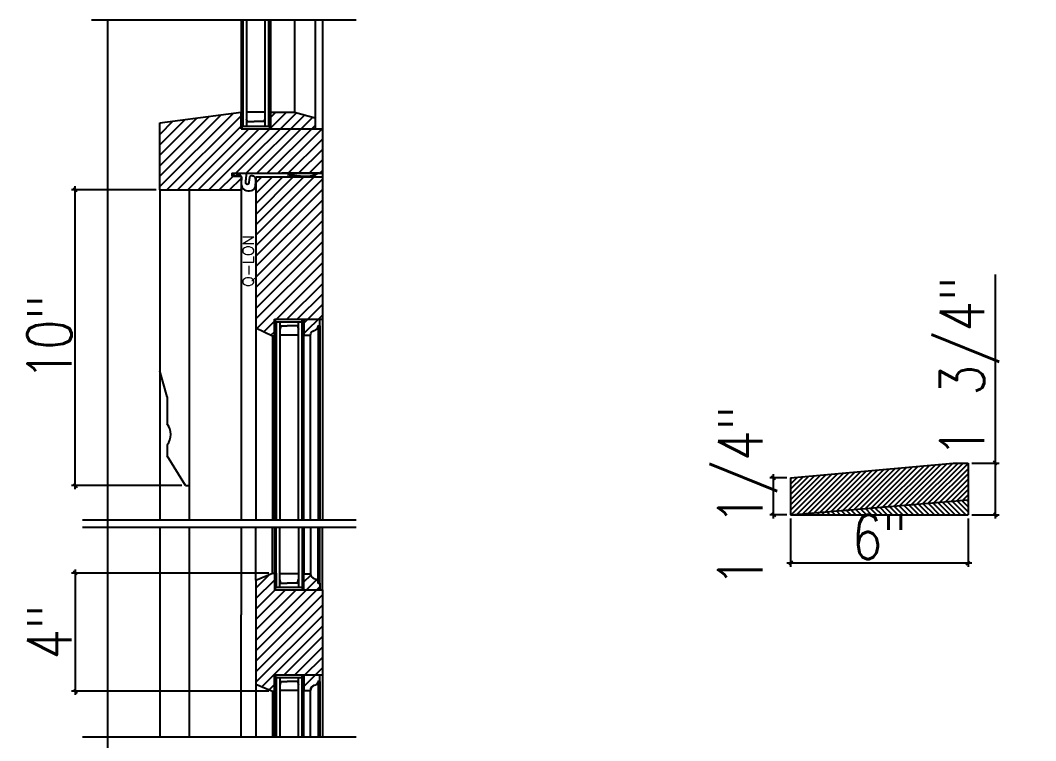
# Model space of a CAD drawing. Header units: inches. Extents: x 1985 to 11287, y 379 to 4336.
# Drawn here: x 7137.32 to 7171.65, y 3317.6 to 3341.97 of the extents above; entities that cross this region are included whole.
import ezdxf

# ---------------------------------------------------------------- set-up
doc = ezdxf.new("R2010")
doc.units = ezdxf.units.IN
doc.header["$MEASUREMENT"] = 0
doc.layers.get('0').update_dxf_attribs({"linetype": 'CONTINUOUS'})
doc.layers.get('Defpoints').update_dxf_attribs({"linetype": 'CONTINUOUS'})
for name, color, linetype in [('COTE1-1 99', 7, 'CONTINUOUS'), ('detail', 30, 'CONTINUOUS'), ('elevation', 7, 'CONTINUOUS'), ('glass-', 6, 'CONTINUOUS'), ('glazing tape', 7, 'CONTINUOUS'), ('hatch 99', 1, 'CONTINUOUS'), ('hatch-', 1, 'CONTINUOUS'), ('weatherstripping', 5, 'CONTINUOUS'), ('wood detail', 7, 'CONTINUOUS'), ('wood detail 99', 7, 'CONTINUOUS')]:
    doc.layers.add(name, color=color, linetype=linetype)
doc.styles.get("Standard").update_dxf_attribs({"font": 'txt.shx', "width": 0.8})
doc.dimstyles.new('Elevation', dxfattribs={"dimscale": 2, "dimtxt": 0.75, "dimasz": 0.0625, "dimexe": 0.0625, "dimexo": 0.0625, "dimgap": 0.0625, "dimtad": 1, "dimdec": 5, "dimzin": 0, "dimdsep": 46, "dimlunit": 5, "dimtxsty": 'Standard', "dimblk1": 'OBLIQUE', "dimblk2": 'OBLIQUE', "dimsah": 1, "dimcen": 2, "dimdle": 0.0625, "dimclrd": 1, "dimclre": 1, "dimadec": 1, "dimazin": 0, "dimtfac": 0.375, "dimtdec": 5, "dimtmove": 0, "dimatfit": 3, "dimldrblk": 'OBLIQUE', "dimfxl": 1, "dimfrac": 2, "dimtolj": 1, "dimtzin": 0, "dimarcsym": 0})

# ---------------------------------------------------------------- blocks, each defined once
blk = doc.blocks.new('_OBLIQUE')
at = {"color": 0, "linetype": 'ByBlock'}
blk.add_line((-0.5, -0.5), (0.5, 0.5), dxfattribs=at)
blk = doc.blocks.new('*D1065')
at = {"layer": 'COTE1-1 99', "color": 1, "lineweight": -2}
for p, q in [((7139.179, 3326.11), (7139.179, 3336.36)), ((7141.909, 3336.235), (7139.054, 3336.235)), ((7142.784, 3326.235), (7139.054, 3326.235))]:
    blk.add_line(p, q, dxfattribs=at)
at = {"layer": 'Defpoints', "color": 0}
for p in [(7139.179, 3336.235), (7142.034, 3336.235), (7142.909, 3326.235)]:
    blk.add_point(p, dxfattribs=at)
at = {"layer": 'COTE1-1 99', "color": 1, "lineweight": -2, "xscale": 0.125, "yscale": 0.125, "zscale": 0.125}
for p, rotation in [((7139.179, 3336.235), 90), ((7139.179, 3326.235), 270)]:
    blk.add_blockref('_OBLIQUE', p, dxfattribs=dict(at, rotation=rotation))
at = {"layer": 'COTE1-1 99', "color": 0, "insert": (7138.304, 3331.235), "char_height": 1.5, "attachment_point": 5, "rotation": 90}
blk.add_mtext('\\A1;10"', dxfattribs=at)
blk = doc.blocks.new('*D1068')
at = {"layer": 'COTE1-1 99', "color": 1, "lineweight": -2}
for p, q in [((7145.722, 3323.272), (7139.054, 3323.272)), ((7139.179, 3323.397), (7139.179, 3319.147)), ((7145.722, 3319.272), (7139.054, 3319.272))]:
    blk.add_line(p, q, dxfattribs=at)
at = {"layer": 'Defpoints', "color": 0}
for p in [(7145.847, 3323.272), (7139.179, 3319.272), (7145.847, 3319.272)]:
    blk.add_point(p, dxfattribs=at)
at = {"layer": 'COTE1-1 99', "color": 1, "lineweight": -2, "xscale": 0.125, "yscale": 0.125, "zscale": 0.125}
for p, rotation in [((7139.179, 3323.272), 90), ((7139.179, 3319.272), 270)]:
    blk.add_blockref('_OBLIQUE', p, dxfattribs=dict(at, rotation=rotation))
at = {"layer": 'COTE1-1 99', "color": 0, "insert": (7138.304, 3321.272), "char_height": 1.5, "attachment_point": 5, "rotation": 90}
blk.add_mtext('\\A1;4"', dxfattribs=at)
blk = doc.blocks.new('*D1071')
at = {"layer": 'COTE1-1 99', "color": 1, "lineweight": -2}
for p, q in [((7163.366, 3325.118), (7163.366, 3323.488)), ((7169.366, 3325.118), (7169.366, 3323.488)), ((7163.241, 3323.613), (7169.491, 3323.613))]:
    blk.add_line(p, q, dxfattribs=at)
at = {"layer": 'Defpoints', "color": 0}
for p in [(7163.366, 3325.243), (7169.366, 3325.243), (7169.366, 3323.613)]:
    blk.add_point(p, dxfattribs=at)
at = {"layer": 'COTE1-1 99', "color": 1, "lineweight": -2, "xscale": 0.125, "yscale": 0.125, "zscale": 0.125, "rotation": 180}
blk.add_blockref('_OBLIQUE', (7163.366, 3323.613), dxfattribs=at)
at = {"layer": 'COTE1-1 99', "color": 1, "lineweight": -2, "xscale": 0.125, "yscale": 0.125, "zscale": 0.125}
blk.add_blockref('_OBLIQUE', (7169.366, 3323.613), dxfattribs=at)
at = {"layer": 'COTE1-1 99', "color": 0, "insert": (7166.366, 3324.488), "char_height": 1.5, "attachment_point": 5}
blk.add_mtext('\\A1;6"', dxfattribs=at)
blk = doc.blocks.new('*D1072')
at = {"layer": 'COTE1-1 99', "color": 1, "lineweight": -2}
for p, q in [((7170.289, 3326.993), (7170.289, 3333.368)), ((7169.491, 3326.993), (7170.414, 3326.993)), ((7170.289, 3325.118), (7170.289, 3326.993)), ((7169.491, 3325.243), (7170.414, 3325.243))]:
    blk.add_line(p, q, dxfattribs=at)
at = {"layer": 'Defpoints', "color": 0}
for p in [(7169.366, 3326.993), (7170.289, 3326.993), (7169.366, 3325.243)]:
    blk.add_point(p, dxfattribs=at)
at = {"layer": 'COTE1-1 99', "color": 1, "lineweight": -2, "xscale": 0.125, "yscale": 0.125, "zscale": 0.125}
for p, rotation in [((7170.289, 3326.993), 90), ((7170.289, 3325.243), 270)]:
    blk.add_blockref('_OBLIQUE', p, dxfattribs=dict(at, rotation=rotation))
at = {"layer": 'COTE1-1 99', "color": 0, "insert": (7169.414, 3330.243), "char_height": 1.5, "attachment_point": 5, "rotation": 90}
blk.add_mtext('\\A1;1 3/4"', dxfattribs=at)
blk = doc.blocks.new('*D1073')
at = {"layer": 'COTE1-1 99', "color": 1, "lineweight": -2}
for p, q in [((7163.241, 3326.493), (7162.661, 3326.493)), ((7162.786, 3325.118), (7162.786, 3326.618)), ((7163.241, 3325.243), (7162.661, 3325.243))]:
    blk.add_line(p, q, dxfattribs=at)
at = {"layer": 'Defpoints', "color": 0}
for p in [(7162.786, 3326.493), (7163.366, 3326.493), (7163.366, 3325.243)]:
    blk.add_point(p, dxfattribs=at)
at = {"layer": 'COTE1-1 99', "color": 1, "lineweight": -2, "xscale": 0.125, "yscale": 0.125, "zscale": 0.125}
for p, rotation in [((7162.786, 3326.493), 90), ((7162.786, 3325.243), 270)]:
    blk.add_blockref('_OBLIQUE', p, dxfattribs=dict(at, rotation=rotation))
at = {"layer": 'COTE1-1 99', "color": 0, "insert": (7161.911, 3325.868), "char_height": 1.5, "attachment_point": 5, "rotation": 90}
blk.add_mtext('\\A1;1 1/4"', dxfattribs=at)

msp = doc.modelspace()

# ---------------------------------------------------------------- hatches: boundary and pattern name
at = {"layer": 'glazing tape'}
h = msp.add_hatch(color=7, dxfattribs=at)
h.paths.add_polyline_path([(7145.784437, 3338.823412), (7145.784437, 3338.860304), (7145.721937, 3338.860304), (7145.721937, 3338.360304), (7145.784437, 3338.360304)])
h.paths.add_polyline_path([(7144.846937, 3338.860304), (7144.784437, 3338.860304), (7144.784437, 3338.578995), (7144.784437, 3338.360304), (7144.846937, 3338.360304)])
h = msp.add_hatch(color=7, dxfattribs=at)
h.paths.add_polyline_path([(7146.909449, 3331.821229), (7146.846949, 3331.821229), (7146.846949, 3331.321229), (7146.909449, 3331.321229)])
h.paths.add_polyline_path([(7145.971949, 3331.797729), (7145.909449, 3331.797729), (7145.909449, 3331.297729), (7145.971949, 3331.297729)])
h = msp.add_hatch(color=7, dxfattribs=at)
h.paths.add_polyline_path([(7146.846949, 3322.743852), (7146.909449, 3322.743852), (7146.909449, 3323.243852), (7146.846949, 3323.243852)])
h.paths.add_polyline_path([(7145.909449, 3322.771802), (7145.971949, 3322.771802), (7145.971949, 3323.271802), (7145.909449, 3323.271802)])
h = msp.add_hatch(color=7, dxfattribs=at)
h.paths.add_polyline_path([(7146.846949, 3319.795252), (7146.909449, 3319.795252), (7146.909449, 3319.295252), (7146.846949, 3319.295252)])
h.paths.add_polyline_path([(7145.909449, 3319.767302), (7145.971949, 3319.767302), (7145.971949, 3319.267302), (7145.909449, 3319.267302)])
at = {"layer": 'hatch 99'}
h = msp.add_hatch(dxfattribs=at)
h.set_pattern_fill('ANSI31', color=256, scale=2, style=0)
h.set_pattern_definition([(45, (7168.26866, 1623.80468), (-0.176776695, 0.176776695), [])])
edge = h.paths.add_edge_path()
edge.add_line((7144.784437, 3338.297812), (7144.784437, 3338.860304))
edge.add_line((7144.784437, 3338.860304), (7142.034449, 3338.509156))
edge.add_line((7142.034449, 3338.509156), (7142.034449, 3336.235278))
edge.add_line((7142.034449, 3336.235278), (7144.784437, 3336.235278))
edge.add_line((7144.784437, 3336.235278), (7144.784437, 3336.702993))
edge.add_spline(control_points=[(7144.786113, 3336.530852), (7144.80069, 3336.602737), (7144.818328, 3336.73066), (7144.654245, 3336.770398), (7144.611146, 3336.679607), (7144.521693, 3336.716766), (7144.477477, 3336.786806)], knot_values=[0.002756706, 0.002756706, 0.002756706, 0.002756706, 0.162430415, 0.217787302, 0.327082606, 0.496812861, 0.496812861, 0.496812861, 0.496812861], degree=3, periodic=0)
edge.add_line((7144.781399, 3336.704108), (7144.471973, 3336.704108))
edge.add_line((7144.471973, 3336.704108), (7144.471973, 3336.79777))
edge.add_line((7144.471973, 3336.79777), (7146.159449, 3336.79777))
edge.add_line((7146.159449, 3336.79777), (7147.409449, 3336.79777))
edge.add_line((7147.409449, 3336.79777), (7147.534449, 3336.79777))
edge.add_line((7147.534449, 3336.79777), (7147.534449, 3338.297812))
edge.add_line((7147.534449, 3338.297812), (7146.386249, 3338.297812))
edge.add_line((7146.386249, 3338.297812), (7144.784437, 3338.297812))
h.paths.add_polyline_path([(7147.284437, 3338.297812), (7147.284437, 3338.672812), (7146.596258, 3338.860304), (7145.784437, 3338.860304), (7145.784437, 3338.655522), (7145.784437, 3338.297812)], flags=16)
at = {"layer": 'hatch-'}
h = msp.add_hatch(dxfattribs=at)
h.set_pattern_fill('ANSI31', color=256, scale=2, style=0)
h.set_pattern_definition([(45, (7180.50365, 1685.23883), (-0.176776695, 0.176776695), [])])
h.paths.add_polyline_path([(7147.385949, 3331.620607), (7147.385949, 3331.633729), (7147.448449, 3331.633729), (7147.448449, 3331.860243), (7146.909449, 3331.860243), (7146.909449, 3331.321229), (7147.135949, 3331.321229, -0.375199902), (7147.260949, 3331.477479, 0.350781059)], flags=17)
h.paths.add_polyline_path([(7147.534449, 3336.672743), (7145.284449, 3336.672743), (7145.284449, 3331.5656), (7145.846949, 3331.297729), (7145.909449, 3331.297729), (7145.909449, 3331.860243), (7147.534449, 3331.860243)])
h = msp.add_hatch(dxfattribs=at)
h.set_pattern_fill('ANSI31', color=256, scale=2, style=0)
h.set_pattern_definition([(45, (7095.71104, 1620.67968), (-0.176776695, 0.176776695), [])])
h.paths.add_polyline_path([(7147.534449, 3322.704838), (7145.909449, 3322.704838), (7145.909449, 3323.271802), (7145.846949, 3323.271802), (7145.284449, 3323.03073), (7145.284449, 3319.512873), (7145.846949, 3319.271802), (7145.909449, 3319.271802), (7145.909449, 3319.834266), (7147.534449, 3319.834266)])
h.paths.add_polyline_path([(7147.448449, 3322.931352), (7147.385949, 3322.931352), (7147.385949, 3322.944474, 0.350781059), (7147.260949, 3323.087602, -0.375199902), (7147.135949, 3323.243852), (7146.909449, 3323.243852), (7146.909449, 3322.704838), (7147.448449, 3322.704838)], flags=17)
h.paths.add_polyline_path([(7147.385949, 3319.604362), (7147.385949, 3319.611052), (7147.448449, 3319.611052), (7147.448449, 3319.834266), (7146.909449, 3319.834266), (7146.909449, 3319.295252), (7147.135949, 3319.295252, -0.33870461), (7147.260949, 3319.478302, 0.396713132)], flags=17)
at = {"layer": 'wood detail 99'}
h = msp.add_hatch(dxfattribs=at)
h.set_pattern_fill('ANSI31', color=256, style=0)
h.set_pattern_definition([(45, (7191.3498, 1649.07928), (-0.088388348, 0.088388348), [])])
h.paths.add_polyline_path([(7169.365587, 3325.746107), (7169.365587, 3326.993358), (7168.865576, 3326.993358), (7163.365587, 3326.493358), (7163.365587, 3325.243358)])
h = msp.add_hatch(dxfattribs=at)
h.set_pattern_fill('ANSI31', color=256, angle=90, style=0)
h.set_pattern_definition([(135, (7191.3498, 1649.07928), (-0.088388348, -0.088388348), [])])
h.paths.add_polyline_path([(7169.365587, 3325.243358), (7169.365587, 3325.746107), (7163.365587, 3325.243358), (7166.615587, 3325.243358)])

# ---------------------------------------------------------------- linework, layer by layer
at = {"layer": 'COTE1-1 99'}
for p, q in [((7148.677703, 3325.063864), (7139.418541, 3325.063864)), ((7148.677703, 3325.063864), (7139.722724, 3325.063864)), ((7148.677703, 3324.813864), (7139.418541, 3324.813864)), ((7148.677703, 3317.725239), (7139.418541, 3317.725239))]:
    msp.add_line(p, q, dxfattribs=at)
at = {"layer": 'elevation'}
for p, q in [((7142.284449, 3329.229703), (7142.034449, 3330.110278)), ((7163.365587, 3325.243358), (7166.615587, 3325.243358))]:
    msp.add_line(p, q, dxfattribs=at)
at = {"layer": 'glass-', "color": 6}
for p, q in [((7144.846937, 3341.973738), (7144.846937, 3338.583778)), ((7144.971937, 3341.973738), (7144.971937, 3338.391512)), ((7145.596937, 3338.391512), (7145.596937, 3341.973738)), ((7145.721937, 3338.360304), (7145.721937, 3341.973738)), ((7145.596937, 3338.860304), (7144.971937, 3338.860304)), ((7144.846937, 3338.391512), (7145.721937, 3338.391512)), ((7145.001928, 3338.547832), (7144.971937, 3338.641214)), ((7145.001928, 3338.547832), (7145.221937, 3338.547832)), ((7145.566945, 3338.547832), (7145.221937, 3338.547832)), ((7145.566945, 3338.547832), (7145.596937, 3338.641214)), ((7145.971949, 3331.797729), (7145.971949, 3325.063864)), ((7145.971949, 3331.766543), (7146.846949, 3331.766543)), ((7146.096949, 3331.766543), (7146.096949, 3325.063864)), ((7146.12694, 3331.633723), (7146.096949, 3331.513541)), ((7146.12694, 3331.633723), (7146.346949, 3331.633723)), ((7146.691957, 3331.633723), (7146.346949, 3331.633723)), ((7146.691957, 3331.633723), (7146.721949, 3331.513541)), ((7146.721949, 3325.063864), (7146.721949, 3331.766543)), ((7146.846949, 3325.063864), (7146.846949, 3331.821229)), ((7146.721949, 3331.321229), (7146.096949, 3331.321229)), ((7145.971949, 3322.771802), (7145.971949, 3324.813864)), ((7146.096949, 3322.798538), (7146.096949, 3324.813864)), ((7146.721949, 3324.813864), (7146.721949, 3322.798538)), ((7146.846949, 3324.813864), (7146.846949, 3322.743852)), ((7146.721949, 3323.243852), (7146.096949, 3323.243852)), ((7146.12694, 3322.931357), (7146.096949, 3323.05154)), ((7146.12694, 3322.931357), (7146.346949, 3322.931357)), ((7146.691957, 3322.931357), (7146.346949, 3322.931357)), ((7146.691957, 3322.931357), (7146.721949, 3323.05154)), ((7145.971949, 3322.798538), (7146.846949, 3322.798538)), ((7145.971949, 3319.767302), (7145.971949, 3317.725239)), ((7145.971949, 3319.740566), (7146.846949, 3319.740566)), ((7146.096949, 3319.740566), (7146.096949, 3317.725239)), ((7146.12694, 3319.607746), (7146.096949, 3319.487564)), ((7146.12694, 3319.607746), (7146.346949, 3319.607746)), ((7146.691957, 3319.607746), (7146.346949, 3319.607746)), ((7146.691957, 3319.607746), (7146.721949, 3319.487564)), ((7146.721949, 3317.725239), (7146.721949, 3319.740566)), ((7146.846949, 3317.725239), (7146.846949, 3319.795252)), ((7146.721949, 3319.295252), (7146.096949, 3319.295252))]:
    msp.add_line(p, q, dxfattribs=at)
at = {"layer": 'glazing tape'}
for p, q in [((7144.784437, 3338.860304), (7144.846937, 3338.860304)), ((7144.846937, 3338.859126), (7144.846937, 3338.360304)), ((7145.721937, 3338.860304), (7145.784437, 3338.860304)), ((7145.721937, 3338.860304), (7145.721937, 3338.360304)), ((7144.784437, 3338.360304), (7144.846937, 3338.360304)), ((7145.971949, 3331.797729), (7145.909449, 3331.797729)), ((7145.971949, 3331.297729), (7145.971949, 3331.797729)), ((7146.846949, 3331.821229), (7146.846949, 3331.321229)), ((7145.971949, 3331.297729), (7145.909449, 3331.297729)), ((7145.909449, 3323.271802), (7145.971949, 3323.271802)), ((7145.971949, 3323.271802), (7145.971949, 3322.771802)), ((7146.846949, 3323.243852), (7146.846949, 3322.743852)), ((7145.909449, 3322.771802), (7145.971949, 3322.771802)), ((7145.909449, 3319.767302), (7145.971949, 3319.767302)), ((7145.971949, 3319.267302), (7145.971949, 3319.767302)), ((7146.846949, 3319.295252), (7146.846949, 3319.795252)), ((7145.909449, 3319.267302), (7145.971949, 3319.267302))]:
    msp.add_line(p, q, dxfattribs=at)
at = {"layer": 'glazing tape', "color": 0}
msp.add_line((7144.846937, 3338.360304), (7144.846937, 3338.860304), dxfattribs=at)
at = {"layer": 'glazing tape', "color": 7}
for p, q in [((7145.721937, 3338.360304), (7145.784437, 3338.360304)), ((7146.846949, 3331.821229), (7146.909449, 3331.821229)), ((7146.846949, 3331.321229), (7146.909449, 3331.321229)), ((7146.846949, 3323.243852), (7146.909449, 3323.243852)), ((7146.846949, 3322.743852), (7146.909449, 3322.743852)), ((7146.846949, 3319.795252), (7146.909449, 3319.795252)), ((7146.846949, 3319.295252), (7146.909449, 3319.295252))]:
    msp.add_line(p, q, dxfattribs=at)
at = {"layer": 'weatherstripping', "color": 5}
msp.add_line((7144.951264, 3336.786806), (7144.477477, 3336.786806), dxfattribs=at)
at = {"layer": 'weatherstripping', "color": 5, "lineweight": 30}
msp.add_line((7146.159449, 3336.79777), (7147.409449, 3336.79777), dxfattribs=at)
at = {"layer": 'weatherstripping', "color": 5}
msp.add_arc((7145.00139, 3336.403506), 0.272391, 338.1531508, 0.3367326, dxfattribs=at)
for points, knots in [([(7144.477477, 3336.786806), (7144.521693, 3336.716766), (7144.611146, 3336.679607), (7144.654245, 3336.770398), (7144.818328, 3336.73066), (7144.80069, 3336.602737), (7144.786113, 3336.530852)], [0.0027567057, 0.0027567057, 0.0027567057, 0.0027567057, 0.1724869609, 0.2817822642, 0.3371391511, 0.4968128609, 0.4968128609, 0.4968128609, 0.4968128609]), ([(7145.273777, 3336.405106), (7145.284852, 3336.542115), (7145.278155, 3336.636398), (7145.234413, 3336.698701), (7145.006134, 3336.74371), (7145.102067, 3336.42075), (7144.877228, 3336.419112), (7144.999641, 3336.730864), (7144.951264, 3336.786806)], [0, 0, 0, 0, 0.083614321, 0.208464293, 0.316031641, 0.607589822, 0.683535209, 1.009413891, 1.009413891, 1.009413891, 1.009413891]), ([(7144.786113, 3336.530852), (7144.789534, 3336.430616), (7144.789314, 3336.181178), (7145.202789, 3336.174621), (7145.254219, 3336.302142)], [0, 0, 0, 0, 0.2460489598, 0.6041502785, 0.6041502785, 0.6041502785, 0.6041502785])]:
    msp.add_open_spline(points, degree=3, knots=knots, dxfattribs=at)
at = {"layer": 'weatherstripping', "color": 5, "lineweight": 30}
msp.add_spline([(7147.372014, 3336.797219), (7147.129325, 3336.697974), (7146.843186, 3336.690765), (7146.352079, 3336.75408)], degree=3, dxfattribs=at)
at = {"layer": 'wood detail'}
for p, q in [((7148.677703, 3341.973738), (7139.722724, 3341.973738)), ((7140.284449, 3295.843766), (7140.284449, 3341.973738)), ((7147.534449, 3341.973738), (7147.534449, 3338.297812)), ((7142.034449, 3338.509156), (7144.784437, 3338.860304)), ((7144.784437, 3338.297812), (7144.784437, 3338.860304)), ((7142.034449, 3336.235278), (7142.034449, 3338.509156)), ((7146.386249, 3338.297812), (7147.534449, 3338.297812)), ((7147.534449, 3338.297812), (7147.534449, 3336.79777)), ((7145.284449, 3336.672743), (7147.534449, 3336.672743)), ((7145.284449, 3336.672743), (7145.284449, 3331.5656)), ((7146.159449, 3336.79777), (7147.409449, 3336.79777)), ((7147.534449, 3336.79777), (7147.534449, 3331.860243)), ((7142.034449, 3336.235278), (7142.034449, 3325.063864)), ((7143.034449, 3336.235278), (7143.034449, 3325.063864)), ((7144.784437, 3336.235278), (7144.784437, 3325.063864)), ((7145.909449, 3331.297729), (7145.909449, 3331.860243)), ((7147.534449, 3331.860243), (7147.534449, 3325.063864)), ((7145.284449, 3331.5656), (7145.284449, 3325.063864)), ((7147.385949, 3331.633729), (7147.385949, 3325.063864)), ((7147.448449, 3331.633729), (7147.448449, 3325.063864)), ((7145.846949, 3331.297729), (7145.909449, 3331.297729)), ((7145.909449, 3325.063864), (7145.909449, 3331.297729)), ((7146.909449, 3325.063864), (7146.909449, 3331.321229)), ((7147.135949, 3325.063864), (7147.135949, 3331.321229)), ((7142.284449, 3329.229703), (7142.284449, 3328.317384)), ((7142.284449, 3327.610278), (7142.284449, 3327.235278)), ((7142.909449, 3326.235278), (7142.284449, 3327.235278)), ((7163.365587, 3326.493358), (7168.865576, 3326.993358)), ((7168.865576, 3326.993358), (7169.365587, 3326.993358)), ((7169.365587, 3326.993358), (7169.365587, 3325.243358)), ((7142.909449, 3326.235278), (7143.034449, 3326.235278)), ((7163.365587, 3325.243358), (7169.365587, 3325.243358)), ((7142.034449, 3324.813864), (7142.034449, 3317.725239)), ((7143.034449, 3324.813864), (7143.034449, 3317.725239)), ((7144.784437, 3324.813864), (7144.784437, 3321.863984)), ((7145.284449, 3323.03073), (7145.284449, 3324.813864)), ((7145.846949, 3323.271802), (7145.846949, 3324.813864)), ((7145.909449, 3324.813864), (7145.909449, 3323.267352)), ((7146.909449, 3324.813864), (7146.909449, 3323.243852)), ((7147.135949, 3324.813864), (7147.135949, 3323.243852)), ((7147.385949, 3322.931352), (7147.385949, 3324.813864)), ((7147.448449, 3322.931352), (7147.448449, 3324.813864)), ((7147.534449, 3322.704838), (7147.534449, 3324.813864)), ((7145.846949, 3323.271802), (7145.909449, 3323.271802)), ((7145.846949, 3323.271802), (7145.909449, 3323.271802)), ((7145.909449, 3323.271802), (7145.909449, 3322.704838)), ((7145.909449, 3323.271802), (7145.909449, 3322.704838)), ((7145.909449, 3323.271802), (7145.909449, 3322.704838)), ((7145.284449, 3323.03073), (7145.284449, 3319.512873)), ((7147.534449, 3322.704838), (7147.534449, 3319.834266)), ((7144.784437, 3317.725239), (7144.784437, 3321.863984)), ((7145.909449, 3319.271802), (7145.909449, 3319.834266)), ((7145.909449, 3319.271802), (7145.909449, 3319.834266)), ((7145.909449, 3319.271752), (7145.909449, 3319.834266)), ((7145.909449, 3319.271752), (7145.909449, 3319.834266)), ((7145.909449, 3319.271752), (7145.909449, 3319.834266)), ((7145.909449, 3319.267302), (7145.909449, 3319.834266)), ((7145.909449, 3319.267302), (7145.909449, 3319.834266)), ((7145.909449, 3319.267302), (7145.909449, 3319.834266)), ((7147.534449, 3319.834266), (7147.534449, 3317.725239)), ((7145.284449, 3319.508373), (7145.284449, 3317.725239)), ((7147.385949, 3319.607752), (7147.385949, 3317.725239)), ((7147.448449, 3319.607752), (7147.448449, 3317.725239)), ((7145.846949, 3319.271802), (7145.909449, 3319.271802)), ((7145.846949, 3319.271802), (7145.909449, 3319.271802)), ((7145.846949, 3319.271752), (7145.909449, 3319.271752)), ((7145.846949, 3319.271752), (7145.909449, 3319.271752)), ((7145.846949, 3319.271752), (7145.940749, 3319.271752)), ((7145.846949, 3319.267302), (7145.846949, 3317.725239)), ((7145.846949, 3319.267302), (7145.909449, 3319.267302)), ((7145.846949, 3319.267302), (7145.909449, 3319.267302)), ((7145.909449, 3317.725239), (7145.909449, 3319.271752)), ((7146.909449, 3317.725239), (7146.909449, 3319.295252)), ((7147.135949, 3317.725239), (7147.135949, 3319.295252))]:
    msp.add_line(p, q, dxfattribs=at)
at = {"layer": 'wood detail', "color": 7}
for p, q in [((7144.784437, 3341.973738), (7144.784437, 3338.578995)), ((7145.784437, 3341.973738), (7145.784437, 3338.655522)), ((7146.596258, 3341.973738), (7146.596258, 3338.860304)), ((7147.284437, 3341.973738), (7147.284437, 3338.297812)), ((7145.784437, 3338.860304), (7146.596258, 3338.860304)), ((7145.784437, 3338.823412), (7145.784437, 3338.297812)), ((7146.596258, 3338.860304), (7147.284437, 3338.672812)), ((7144.471973, 3336.79777), (7146.159449, 3336.79777)), ((7147.409449, 3336.79777), (7147.534449, 3336.79777)), ((7145.909449, 3331.860243), (7147.534449, 3331.860243)), ((7145.284449, 3331.5656), (7145.846949, 3331.297729)), ((7145.846949, 3331.297729), (7145.846949, 3325.063864)), ((7145.284449, 3323.03073), (7145.846949, 3323.271802)), ((7145.284449, 3323.03073), (7145.846949, 3323.271802)), ((7145.284449, 3323.03073), (7145.846949, 3323.271802)), ((7145.909449, 3322.704838), (7147.534449, 3322.704838)), ((7145.909449, 3322.704838), (7147.534449, 3322.704838)), ((7145.909449, 3322.704838), (7147.534449, 3322.704838)), ((7145.909449, 3319.834266), (7147.534449, 3319.834266)), ((7145.909449, 3319.834266), (7147.534449, 3319.834266)), ((7145.909449, 3319.834266), (7147.534449, 3319.834266)), ((7145.909449, 3319.834266), (7147.534449, 3319.834266)), ((7145.909449, 3319.834266), (7147.534449, 3319.834266)), ((7146.909449, 3319.834266), (7146.909449, 3319.295252)), ((7147.448449, 3319.611052), (7147.448449, 3319.834266)), ((7145.284449, 3319.512873), (7145.846949, 3319.271802)), ((7145.284449, 3319.512873), (7145.846949, 3319.271802)), ((7145.284449, 3319.512823), (7145.846949, 3319.271752)), ((7145.284449, 3319.512823), (7145.846949, 3319.271752)), ((7145.284449, 3319.512823), (7145.846949, 3319.271752)), ((7147.385949, 3319.611052), (7147.448449, 3319.611052)), ((7146.878149, 3319.295252), (7147.135949, 3319.295252))]:
    msp.add_line(p, q, dxfattribs=at)
at = {"layer": 'wood detail', "color": 0}
for p, q in [((7144.784437, 3338.297812), (7147.534449, 3338.297812)), ((7144.471973, 3336.79777), (7144.471973, 3336.704108)), ((7144.471973, 3336.704108), (7144.784437, 3336.704108)), ((7144.784437, 3336.704108), (7144.784437, 3336.235278)), ((7142.034449, 3336.235278), (7144.784437, 3336.235278))]:
    msp.add_line(p, q, dxfattribs=at)
at = {"layer": 'wood detail', "color": 7}
for points in [[(7146.909449, 3331.860243), (7146.909449, 3331.321229), (7147.135949, 3331.321229, -0.375199902), (7147.260949, 3331.477479, 0.375199902), (7147.385949, 3331.633729), (7147.448449, 3331.633729), (7147.448449, 3331.860243)], [(7146.909449, 3322.704838), (7146.909449, 3323.243852), (7147.135949, 3323.243852, 0.375199902), (7147.260949, 3323.087602, -0.375199902), (7147.385949, 3322.931352), (7147.448449, 3322.931352), (7147.448449, 3322.704838)], [(7146.909449, 3319.834266), (7146.909449, 3319.295252), (7147.135949, 3319.295252, -0.33870461), (7147.260949, 3319.478302, 0.411741612), (7147.385949, 3319.611052), (7147.448449, 3319.611052), (7147.448449, 3319.834266)]]:
    msp.add_lwpolyline(points, format="xyb", dxfattribs=at)
at = {"layer": 'wood detail'}
msp.add_arc((7141.846949, 3327.963831), 0.5625, 321.0575587, 38.9424413, dxfattribs=at)
at = {"layer": 'wood detail', "color": 7}
for centre, radius, start, end in [((7147.256511, 3319.607707), 0.129481, 271.9642372, 1.480252), ((7147.318059, 3319.305098), 0.182376, 108.2489105, 183.0948202)]:
    msp.add_arc(centre, radius, start, end, dxfattribs=at)
at = {"layer": 'wood detail 99'}
for p, q in [((7163.365587, 3326.493358), (7163.365587, 3325.243358)), ((7163.365587, 3325.243358), (7169.365587, 3325.746107))]:
    msp.add_line(p, q, dxfattribs=at)

# ---------------------------------------------------------------- texts
at = {"layer": 'detail'}
msp.add_text('Q-LON', height=0.375, rotation=90, dxfattribs=at).set_placement((7145.21628, 3332.954555))

# ---------------------------------------------------------------- dimensions: what is measured, and where the dimension line sits
at = {"layer": 'COTE1-1 99'}
for base, p1, p2, picture, middle in [((7139.179349, 3336.235278), (7142.909449, 3326.235278), (7142.034449, 3336.235278), '*D1065', (7138.304349, 3331.235278)), ((7170.289375, 3326.993358), (7169.365587, 3325.243358), (7169.365587, 3326.993358), '*D1072', (7169.414375, 3330.243358)), ((7139.179349, 3319.271802), (7145.846949, 3323.271802), (7145.846949, 3319.271802), '*D1068', (7138.304349, 3321.271802))]:
    dim = msp.add_linear_dim(base=base, p1=p1, p2=p2, angle=90, dimstyle='Elevation', override={"dimpost": '"'}, dxfattribs=at)
    dim.commit()
    dim.dimension.update_dxf_attribs({"geometry": picture, "text_midpoint": middle})
dim = msp.add_linear_dim(base=(7162.78578, 3326.493358), p1=(7163.365587, 3325.243358), p2=(7163.365587, 3326.493358), angle=90, dimstyle='Elevation', override={"dimpost": '"'}, dxfattribs=at)
dim.commit()
dim.dimension.update_dxf_attribs({"geometry": '*D1073', "text_midpoint": (7162.78578, 3325.868358), "dimtype": 160})
dim = msp.add_linear_dim(base=(7169.365587, 3323.613344), p1=(7163.365587, 3325.243358), p2=(7169.365587, 3325.243358), dimstyle='Elevation', override={"dimpost": '"'}, dxfattribs=at)
dim.commit()
dim.dimension.update_dxf_attribs({"geometry": '*D1071', "text_midpoint": (7166.365587, 3324.488344)})

doc.saveas('drawing.dxf')
